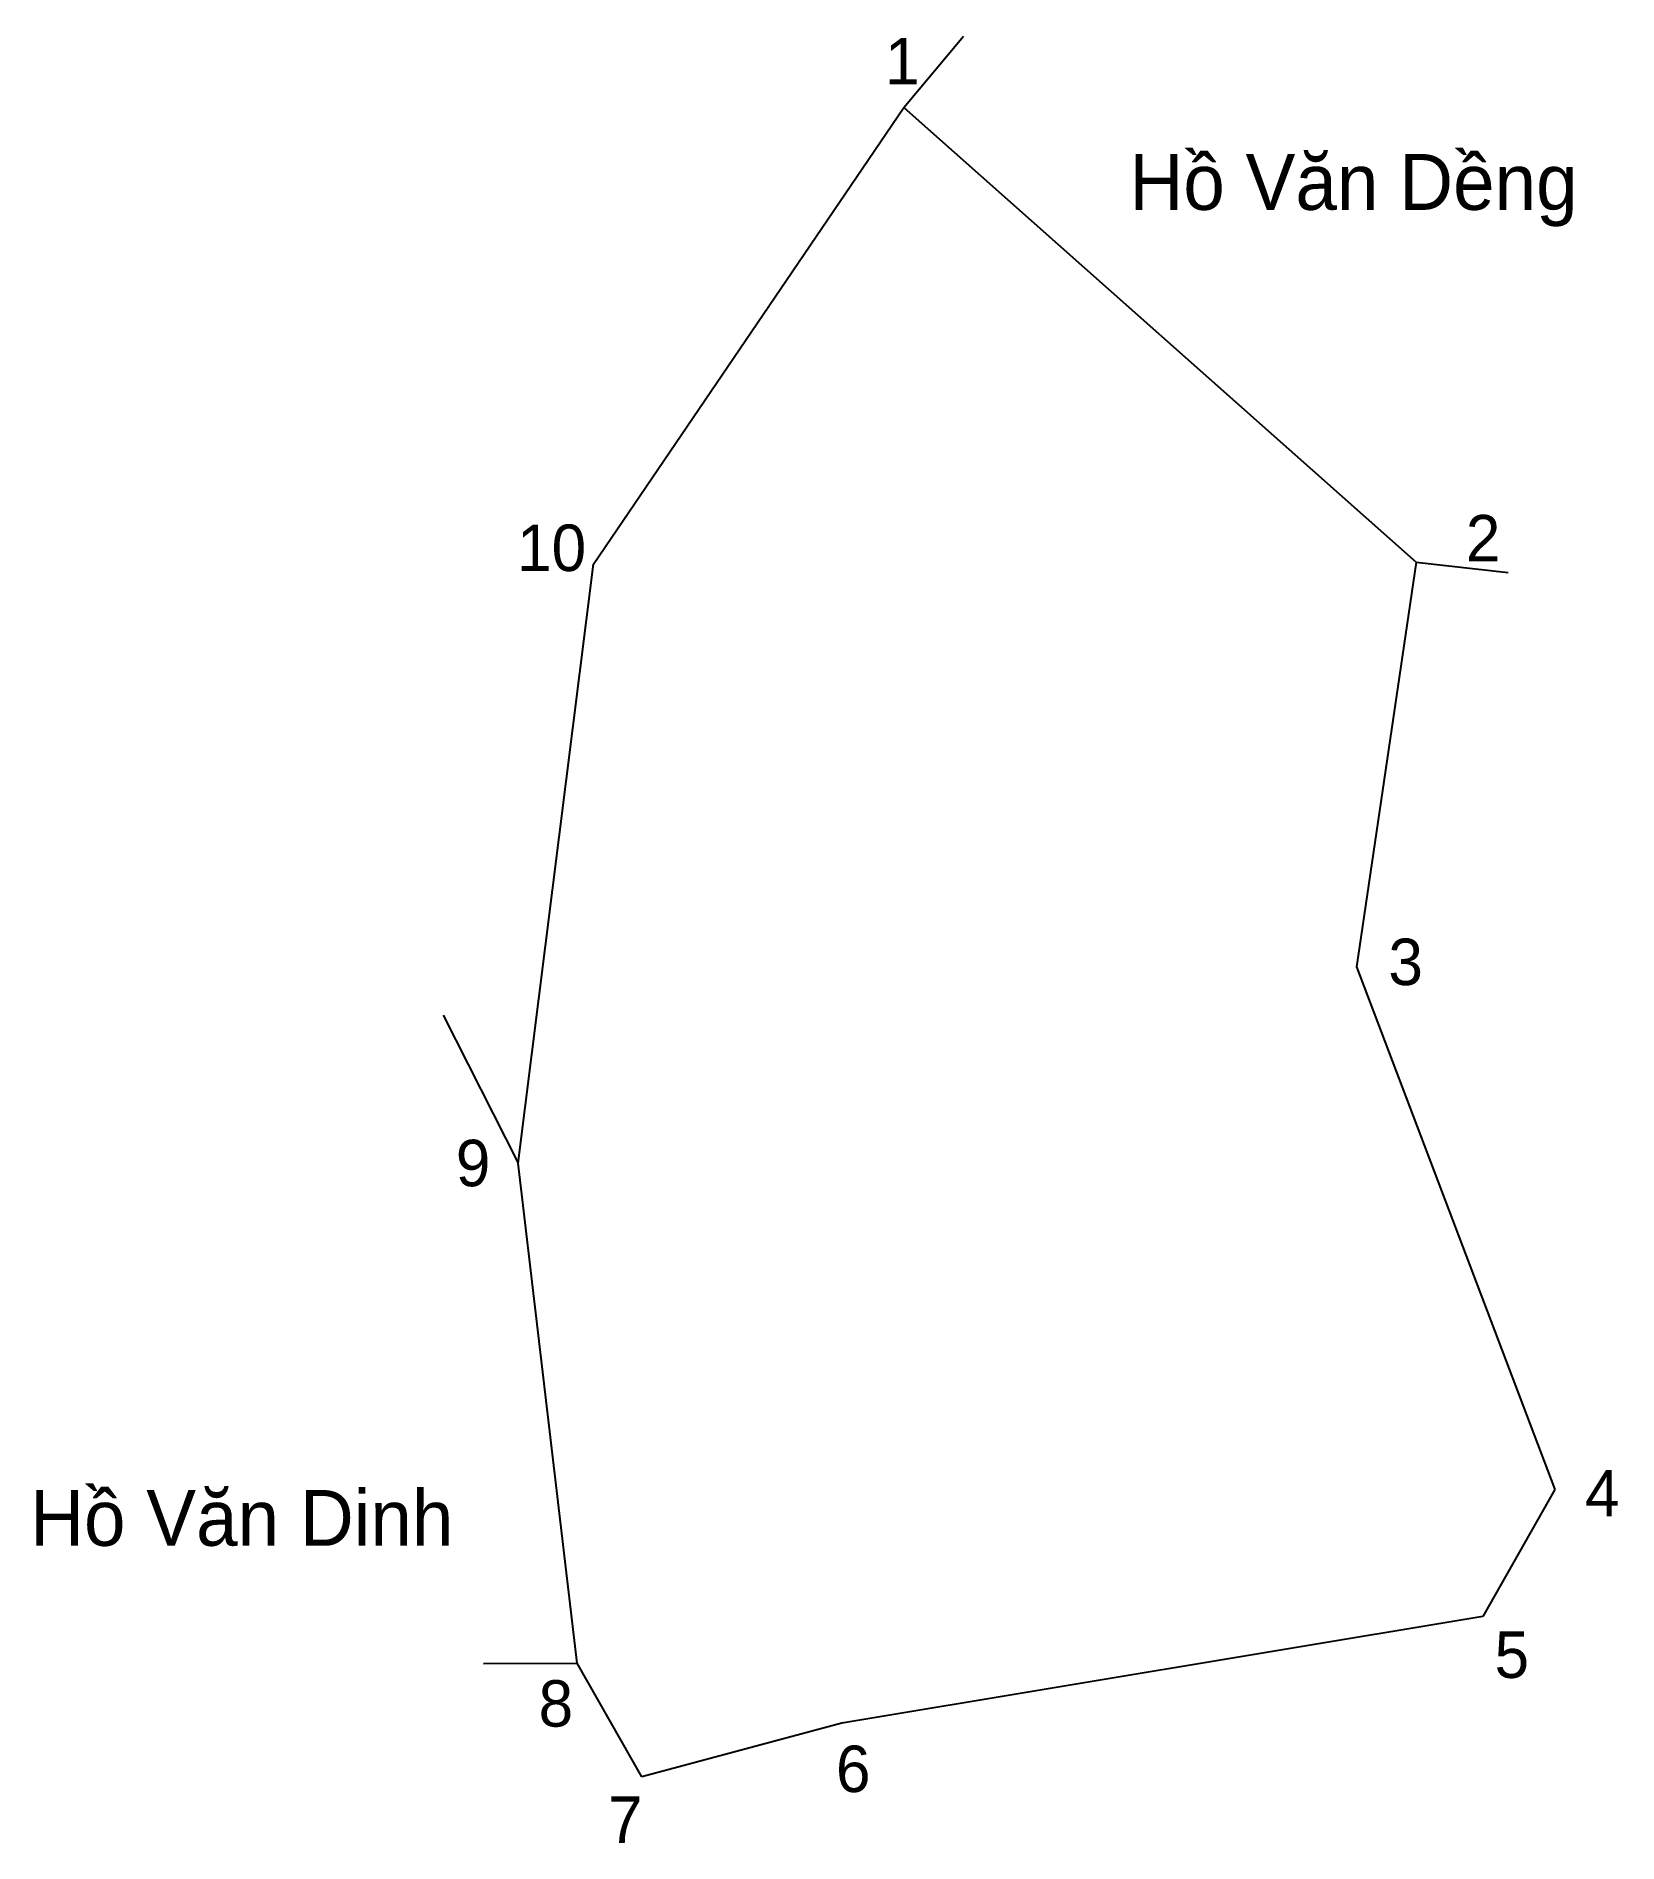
# Model space of a CAD drawing. Extents: x 550355 to 550473, y 1825657 to 1825792.
import ezdxf

# ---------------------------------------------------------------- set-up
doc = ezdxf.new("R2010")
doc.units = 0
for name, color, linetype in [('CanhThua', 7, 'Continuous'), ('RauThua', 7, 'Continuous'), ('SoHieuDinhThua', 7, 'Continuous'), ('TenChuLanCan', 7, 'Continuous')]:
    doc.layers.add(name, color=color, linetype=linetype)

msp = doc.modelspace()

# ---------------------------------------------------------------- linework, layer by layer
at = {"layer": 'CanhThua'}
for p, q in [((550396.4, 1825752.84), (550419.64, 1825787.07)), ((550419.64, 1825787.07), (550458, 1825753)), ((550390.74, 1825707.97), (550396.4, 1825752.84)), ((550458, 1825753), (550453.54, 1825722.68)), ((550453.54, 1825722.68), (550468.39, 1825683.52)), ((550395.17, 1825670.51), (550390.74, 1825707.97)), ((550468.39, 1825683.52), (550463, 1825674)), ((550463, 1825674), (550415, 1825666)), ((550400, 1825662), (550395.17, 1825670.51)), ((550415, 1825666), (550400, 1825662))]:
    msp.add_line(p, q, dxfattribs=at)
at = {"layer": 'RauThua'}
for p, q in [((550419.64, 1825787.07), (550424.1, 1825792.41)), ((550458, 1825753), (550464.91, 1825752.23)), ((550385.12, 1825719.06), (550390.74, 1825707.97)), ((550388.16, 1825670.47), (550395.17, 1825670.51))]:
    msp.add_line(p, q, dxfattribs=at)

# ---------------------------------------------------------------- texts
at = {"layer": 'SoHieuDinhThua'}
for s, height, p in [('1', 3.48, (550418.23, 1825788.79)), ('2', 3.48, (550461.73, 1825753.05)), ('10', 3.485, (550390.66, 1825752.33)), ('3', 3.48, (550455.93, 1825721.31)), ('9', 3.48, (550386.08, 1825706.24)), ('4', 3.48, (550470.66, 1825681.51)), ('5', 3.48, (550463.88, 1825669.4)), ('8', 3.48, (550392.28, 1825665.75)), ('6', 3.48, (550414.55, 1825660.85)), ('7', 3.48, (550397.48, 1825657.04))]:
    msp.add_text(s, height=height, dxfattribs=at).set_placement(p)
at = {"layer": 'TenChuLanCan'}
for s, p in [('Hồ Văn Dềng', (550436.53, 1825779.39)), ('Hồ Văn Dinh', (550354.19, 1825679.3))]:
    msp.add_text(s, height=4.1819, dxfattribs=at).set_placement(p)

doc.saveas('drawing.dxf')
